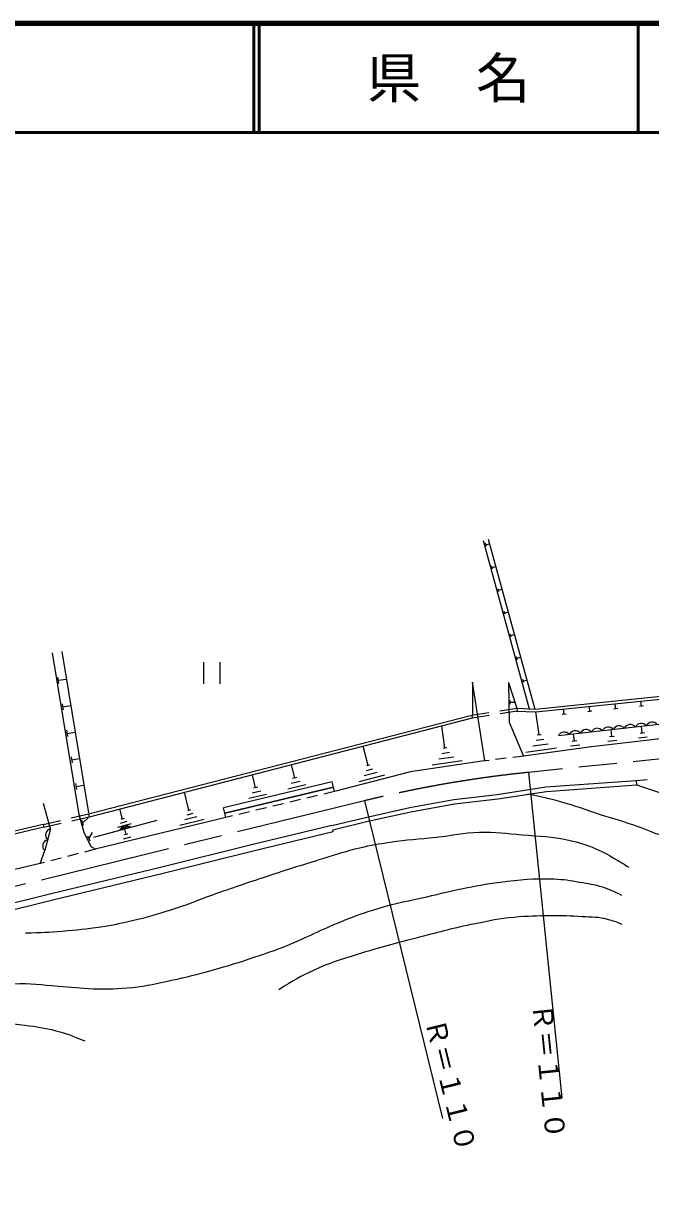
# Model space of a CAD drawing. Units: millimetres, scale not verified. Extents: x 40000 to 680000, y 20000 to 380000.
# Drawn here: x 276652 to 334125, y 272008 to 380000 of the extents above; entities that cross this region are included whole.
import ezdxf
from ezdxf.enums import TextEntityAlignment as Align

# ---------------------------------------------------------------- set-up
doc = ezdxf.new("R2010")
doc.units = ezdxf.units.MM
doc.header["$LTSCALE"] = 1000
doc.linetypes.add('CHAIN', pattern=[18.5, 12, -1.5, 3.5, -1.5])
for name, color, linetype, lineweight in [('M-BGD', 7, 'Continuous', 25), ('M-BMK', 2, 'CHAIN', 13), ('M-STR-HTXT', 7, 'Continuous', 13), ('M-STR-STRC', 7, 'Continuous', 25), ('M-TTL', 2, 'Continuous', 140), ('M-TTL-LINE', 7, 'Continuous', 50)]:
    doc.layers.add(name, color=color, linetype=linetype, lineweight=lineweight)
doc.layers.add('M-TTL-TXT', color=7, linetype='Continuous')
doc.styles.add('ＭＳ ゴシック', font='')
doc.styles.get('ＭＳ ゴシック').set_extended_font_data('MS Gothic')

msp = doc.modelspace()

# ---------------------------------------------------------------- linework, layer by layer
at = {"layer": 'M-BGD'}
for p, q in [((319259, 332739), (323527, 317148)), ((318777, 332607), (323001, 317174)), ((319073, 332086), (318999, 332357)), ((319036, 332221), (319375, 332314)), ((319658, 330013), (319587, 330272)), ((319623, 330143), (319946, 330231)), ((320231, 327932), (320161, 328188)), ((320196, 328060), (320516, 328148)), ((320799, 325847), (320729, 326105)), ((320764, 325976), (321086, 326064)), ((321361, 323758), (321289, 324023)), ((321325, 323890), (321656, 323981)), ((280150, 322440), (282599, 307641)), ((321932, 321674), (321859, 321939)), ((321896, 321807), (322227, 321897)), ((293160, 321456), (293161, 319456)), ((294660, 321457), (294661, 319457)), ((279890, 319495), (279794, 320077)), ((279842, 319786), (280569, 319906)), ((322503, 319592), (322431, 319856)), ((322467, 319724), (322797, 319814)), ((323585, 317145), (353758, 320264)), ((323612, 316886), (353784, 320005)), ((317826, 319619), (317811, 316600)), ((318939, 312397), (317826, 319619)), ((321113, 319580), (321871, 317232)), ((280302, 317067), (280207, 317642)), ((321266, 317597), (321260, 317943)), ((321263, 317770), (321695, 317778)), ((330938, 317171), (330889, 317638)), ((333299, 317418), (333250, 317882)), ((280254, 317354), (280972, 317473)), ((282618, 307530), (317744, 316590)), ((317744, 316590), (319314, 316834)), ((317744, 316590), (317784, 316333)), ((317784, 316333), (319354, 316577)), ((320302, 316988), (321871, 317232)), ((320342, 316731), (321911, 316975)), ((321858, 316972), (323572, 316885)), ((321871, 317232), (321911, 316975)), ((321871, 317232), (323585, 317145)), ((323921, 314777), (323630, 316891)), ((326399, 316696), (326020, 316656)), ((326209, 316676), (326160, 317149)), ((328763, 316943), (328387, 316904)), ((328575, 316923), (328526, 317394)), ((331125, 317190), (330751, 317151)), ((333485, 317437), (333113, 317399)), ((282683, 307278), (317809, 316338)), ((315289, 313561), (314989, 315611)), ((333378, 314945), (333308, 315548)), ((280709, 314638), (280615, 315208)), ((280662, 314923), (281375, 315040)), ((324338, 314355), (323634, 314258)), ((324097, 314801), (323745, 314752)), ((327169, 314217), (327082, 314847)), ((331038, 314268), (330228, 314175)), ((330789, 314650), (330384, 314603)), ((330586, 314626), (330516, 315234)), ((333826, 314589), (333022, 314496)), ((333579, 314968), (333177, 314921)), ((308257, 311974), (307795, 313755)), ((315460, 313586), (315118, 313536)), ((325525, 313562), (322706, 313173)), ((324756, 313934), (323346, 313740)), ((327648, 313854), (326807, 313738)), ((327379, 314246), (326959, 314188)), ((281129, 312215), (281037, 312770)), ((281083, 312493), (281777, 312608)), ((316855, 312395), (314123, 311995)), ((316106, 312751), (314739, 312550)), ((315697, 313156), (315014, 313056)), ((297923, 309938), (297636, 311135)), ((301508, 310823), (301213, 312057)), ((309752, 311094), (307377, 310478)), ((309056, 311336), (307868, 311028)), ((308656, 311655), (308062, 311501)), ((308405, 312012), (308108, 311935)), ((281524, 309778), (281431, 310340)), ((281478, 310059), (282180, 310175)), ((304943, 310467), (294987, 308081)), ((304943, 310467), (294987, 308081)), ((305060, 309981), (295103, 307595)), ((295103, 307595), (305060, 309981)), ((298123, 309985), (297724, 309890)), ((302529, 310197), (300883, 309803)), ((302019, 310510), (301195, 310313)), ((301714, 310872), (301303, 310773)), ((332830, 310596), (332858, 310197)), ((291817, 307868), (291414, 309530)), ((298913, 309331), (297316, 308948)), ((298418, 309634), (297620, 309443)), ((279114, 306168), (278495, 308496)), ((285720, 307065), (285470, 307992)), ((291956, 307901), (291679, 307834)), ((278453, 306582), (280048, 306945)), ((281023, 307167), (282618, 307530)), ((281083, 306904), (282678, 307267)), ((282154, 306444), (282005, 306978)), ((282080, 306711), (282585, 307186)), ((282618, 307530), (282678, 307267)), ((288870, 306943), (283061, 305373)), ((295197, 307206), (283206, 304294)), ((286113, 306840), (285495, 306673)), ((285875, 307107), (285566, 307023)), ((293195, 307029), (290978, 306490)), ((292551, 307264), (291443, 306994)), ((292184, 307566), (291630, 307431)), ((278453, 306582), (257484, 301653)), ((278513, 306329), (257544, 301400)), ((278453, 306582), (278513, 306319)), ((278513, 306319), (280108, 306682)), ((279114, 306168), (278587, 304171)), ((282647, 305267), (282974, 305839)), ((286505, 306614), (285270, 306281)), ((286216, 305689), (285884, 305609)), ((286050, 305649), (285929, 306148)), ((305043, 305894), (304995, 306088)), ((282761, 305029), (282533, 305505)), ((286463, 305397), (285798, 305236)), ((278165, 302989), (278587, 304171))]:
    msp.add_line(p, q, dxfattribs=at)
for points in [[(279279, 322296), (281729, 307497), (282184, 305857), (282815, 304535), (283284, 304320)], [(321113, 319580), (321181, 315956), (322500, 312842)], [(353337, 317734), (347768, 316891), (342504, 316575), (336783, 315939), (325688, 314691)], [(354695, 316425), (346229, 315572), (338193, 314789), (328723, 313700), (322500, 312842)], [(332858, 310197), (334946, 309510), (338616, 309304), (341912, 310493), (344339, 310998), (347368, 309345), (352237, 308596), (359873, 308976), (369128, 309675), (375496, 311976), (381485, 313463)], [(318679, 312363), (312127, 311399), (305153, 309592)], [(304902, 306477), (307999, 307220), (312080, 308134), (316096, 308853), (320073, 309318), (324540, 310005), (332830, 310596)], [(305153, 309592), (305060, 309981), (304943, 310467)], [(304995, 306088), (308089, 306830), (312159, 307742), (316155, 308457), (320127, 308922), (324584, 309607), (332858, 310197)], [(295197, 307206), (295103, 307595), (294987, 308081)], [(304902, 306477), (297675, 304726), (289318, 302652), (279194, 300211), (269191, 297746), (259693, 295402)], [(305043, 305894), (297818, 304143), (289461, 302069), (279336, 299628), (269335, 297163), (259837, 294820)], [(278165, 302989), (271172, 301326), (258599, 298419), (258086, 298011)]]:
    msp.add_lwpolyline(points, dxfattribs=at)
for centre, radius, start, end in [((329250, 314810), 579, 35.24091, 157.59579), ((330258, 314924), 579, 35.24091, 157.59579), ((331267, 315037), 579, 35.24091, 157.59579), ((332276, 315151), 579, 35.24091, 157.59579), ((333284, 315264), 579, 35.24091, 157.59579), ((334293, 315378), 579, 35.24091, 157.59579), ((326224, 314470), 579, 35.24091, 157.59579), ((327232, 314583), 579, 35.24091, 157.59579), ((328241, 314697), 579, 35.24091, 157.59579), ((279267, 305594), 594, 104.89813, 225.52531), ((286035, 305900), 567, 43.19161, 167.04664), ((286035, 305900), 453, 51.151, 159.08725), ((286035, 305900), 340, 66.77638, 143.46187), ((279003, 304595), 594, 104.89813, 225.52531)]:
    msp.add_arc(centre, radius, start, end, dxfattribs=at)
for points, knots in [([(348526, 309167), (347925, 309085), (347702, 309043), (347204, 308861), (346606, 308642), (346327, 308392), (345788, 308054), (344999, 307558), (344625, 307176), (343828, 306693), (343069, 306234), (342615, 306026), (341820, 305633), (341349, 305400), (341109, 305196), (340599, 305070), (340029, 304929), (339684, 305024), (339096, 305026), (338325, 305029), (337890, 305025), (337122, 305102), (336505, 305164), (336162, 305246), (335566, 305416), (334539, 305708), (334008, 306009), (333000, 306359), (331661, 306823), (330893, 307028), (329544, 307461), (328108, 307923), (327327, 308258), (325871, 308651), (324717, 308962), (324316, 309054), (322892, 309347)], [0, 0, 0, 0, 1, 1, 1, 2, 2, 2, 3, 3, 3, 4, 4, 4, 5, 5, 5, 6, 6, 6, 7, 7, 7, 8, 8, 8, 9, 9, 9, 10, 10, 10, 11, 11, 11, 12, 12, 12, 12]), ([(276827, 296622), (278431, 296674), (278871, 296690), (280177, 296795), (281574, 296907), (282358, 296980), (283743, 297197), (284872, 297374), (285503, 297488), (286614, 297751), (288044, 298089), (288835, 298322), (290236, 298762), (291843, 299267), (292702, 299672), (294292, 300230), (296267, 300922), (297377, 301301), (299365, 301953), (301249, 302570), (302307, 302910), (304205, 303485), (305483, 303873), (306189, 304134), (307489, 304442), (308554, 304694), (309163, 304786), (310246, 304947), (311885, 305191), (312817, 305221), (314465, 305403), (316026, 305576), (316891, 305810), (318461, 305854), (319980, 305897), (320830, 305750), (322343, 305625), (324033, 305486), (324998, 305489), (326655, 305130), (327641, 304916), (328193, 304751), (329113, 304336), (329930, 303966), (330376, 303729), (331146, 303270), (331535, 303038), (331669, 302959), (332130, 302655)], [0, 0, 0, 0, 1, 1, 1, 2, 2, 2, 3, 3, 3, 4, 4, 4, 5, 5, 5, 6, 6, 6, 7, 7, 7, 8, 8, 8, 9, 9, 9, 10, 10, 10, 11, 11, 11, 12, 12, 12, 13, 13, 13, 14, 14, 14, 15, 15, 15, 16, 16, 16, 16]), ([(214273, 263066), (214764, 264326), (215060, 264833), (215798, 265814), (217039, 267465), (218247, 267961), (220072, 268929), (221915, 269907), (223089, 270154), (225007, 270976), (227304, 271959), (228567, 272566), (230863, 273552), (232669, 274328), (233695, 274727), (235512, 275476), (238518, 276716), (240239, 277323), (243212, 278640), (246187, 279958), (247801, 280811), (250715, 282260), (253220, 283505), (254571, 284304), (257085, 285530), (259267, 286593), (260502, 287164), (262721, 288147), (264918, 289120), (266107, 289773), (268374, 290569), (269714, 291039), (270489, 291248), (271881, 291530), (273370, 291833), (274228, 291917), (275747, 291970), (277341, 292026), (278233, 291859), (279825, 291758), (281081, 291678), (281780, 291534), (283038, 291513), (284444, 291489), (285237, 291490), (286635, 291635), (288046, 291781), (288820, 291990), (290207, 292287), (291674, 292600), (292490, 292804), (293935, 293208), (295485, 293642), (296348, 293908), (297874, 294423), (299002, 294803), (299642, 295000), (300745, 295450), (302744, 296265), (303801, 296872), (305802, 297684), (307131, 298223), (307892, 298493), (309268, 298899), (310944, 299393), (311909, 299574), (313615, 299950), (316232, 300527), (317685, 300950), (320344, 301279), (322263, 301516), (323354, 301651), (325287, 301572), (326210, 301534), (326726, 301457), (327635, 301294), (328457, 301147), (328931, 301099), (329723, 300837), (330424, 300605), (330683, 300484), (331460, 300095)], [0, 0, 0, 0, 1, 1, 1, 2, 2, 2, 3, 3, 3, 4, 4, 4, 5, 5, 5, 6, 6, 6, 7, 7, 7, 8, 8, 8, 9, 9, 9, 10, 10, 10, 11, 11, 11, 12, 12, 12, 13, 13, 13, 14, 14, 14, 15, 15, 15, 16, 16, 16, 17, 17, 17, 18, 18, 18, 19, 19, 19, 20, 20, 20, 21, 21, 21, 22, 22, 22, 23, 23, 23, 24, 24, 24, 25, 25, 25, 26, 26, 26, 27, 27, 27, 27]), ([(331544, 297392), (330958, 297649), (330747, 297716), (330217, 297860), (329323, 298103), (328782, 298042), (327858, 298111), (326739, 298193), (326108, 298192), (324987, 298187), (323671, 298182), (322931, 298172), (321621, 298052), (320211, 297922), (319432, 297743), (318043, 297465), (316033, 297062), (314927, 296743), (312943, 296226), (310701, 295641), (309436, 295337), (307228, 294633), (305669, 294136), (304771, 293903), (303286, 293215), (301973, 292607), (301505, 292329), (300045, 291421)], [0, 0, 0, 0, 1, 1, 1, 2, 2, 2, 3, 3, 3, 4, 4, 4, 5, 5, 5, 6, 6, 6, 7, 7, 7, 8, 8, 8, 9, 9, 9, 9]), ([(246054, 277654), (248263, 278599), (248889, 278862), (250648, 279758), (252315, 280606), (253181, 281207), (254830, 282090), (256388, 282925), (257302, 283315), (258848, 284172), (260047, 284836), (260634, 285360), (261866, 285960), (263103, 286563), (263837, 286821), (265150, 287232), (266749, 287733), (267671, 287950), (269326, 288210), (270731, 288431), (271536, 288452), (272958, 288460), (274456, 288468), (275295, 288349), (276781, 288161), (277893, 288019), (278524, 287947), (279608, 287660), (280670, 287379), (281055, 287222), (282261, 286724)], [0, 0, 0, 0, 1, 1, 1, 2, 2, 2, 3, 3, 3, 4, 4, 4, 5, 5, 5, 6, 6, 6, 7, 7, 7, 8, 8, 8, 9, 9, 9, 10, 10, 10, 10])]:
    msp.add_open_spline(points, degree=3, knots=knots, dxfattribs=at)
at = {"layer": 'M-BMK'}
msp.add_line((344468, 313548), (322937, 311344), dxfattribs=at)
msp.add_lwpolyline([(307913, 308743), (273475, 300287), (258890, 296707)], dxfattribs=at)
msp.add_arc((334142, 201916), 110000, 95.84654, 103.79473, dxfattribs=at)
at = {"layer": 'M-STR-HTXT'}
for p, q in [((322937, 311344), (325993, 281500)), ((307913, 308743), (315066, 279608))]:
    msp.add_line(p, q, dxfattribs=at)
at = {"layer": 'M-STR-STRC'}
for p, q in [((319324, 312444), (318679, 312363)), ((320912, 312643), (319920, 312519)), ((322500, 312842), (321507, 312717)), ((332830, 310596), (333826, 310682)), ((303597, 309219), (302624, 308986)), ((305153, 309592), (304180, 309359)), ((298929, 308100), (297956, 307867)), ((300485, 308473), (299512, 308240)), ((302041, 308846), (301068, 308613)), ((295817, 307355), (295197, 307206)), ((297373, 307728), (296400, 307495)), ((280108, 303492), (279140, 303242)), ((281657, 303893), (280689, 303642)), ((283206, 304294), (282238, 304043)), ((278559, 303091), (278165, 302989))]:
    msp.add_line(p, q, dxfattribs=at)
at = {"layer": 'M-TTL'}
msp.add_line((680000, 380000), (40000, 380000), dxfattribs=at)
at = {"layer": 'M-TTL-LINE'}
for p, q in [((297750, 380000), (297750, 370000)), ((298250, 380000), (298250, 370000)), ((333000, 380000), (333000, 370000)), ((40000, 370000), (680000, 370000))]:
    msp.add_line(p, q, dxfattribs=at)

# ---------------------------------------------------------------- texts
at = {"layer": 'M-STR-HTXT', "style": 'ＭＳ ゴシック'}
msp.add_text('Ｒ＝１１０', height=1833, rotation=275.847, dxfattribs=at).set_placement((325096, 290257), align=Align.TOP_LEFT)
msp.add_text('Ｒ＝１１０', height=1833, rotation=283.795, dxfattribs=at).set_placement((312910, 288392), align=Align.BOTTOM_LEFT)
at = {"layer": 'M-TTL-TXT', "style": 'ＭＳ ゴシック'}
msp.add_text('県\u3000名', height=3666, dxfattribs=at).set_placement((315625, 375000), align=Align.MIDDLE_CENTER)

doc.saveas('drawing.dxf')
